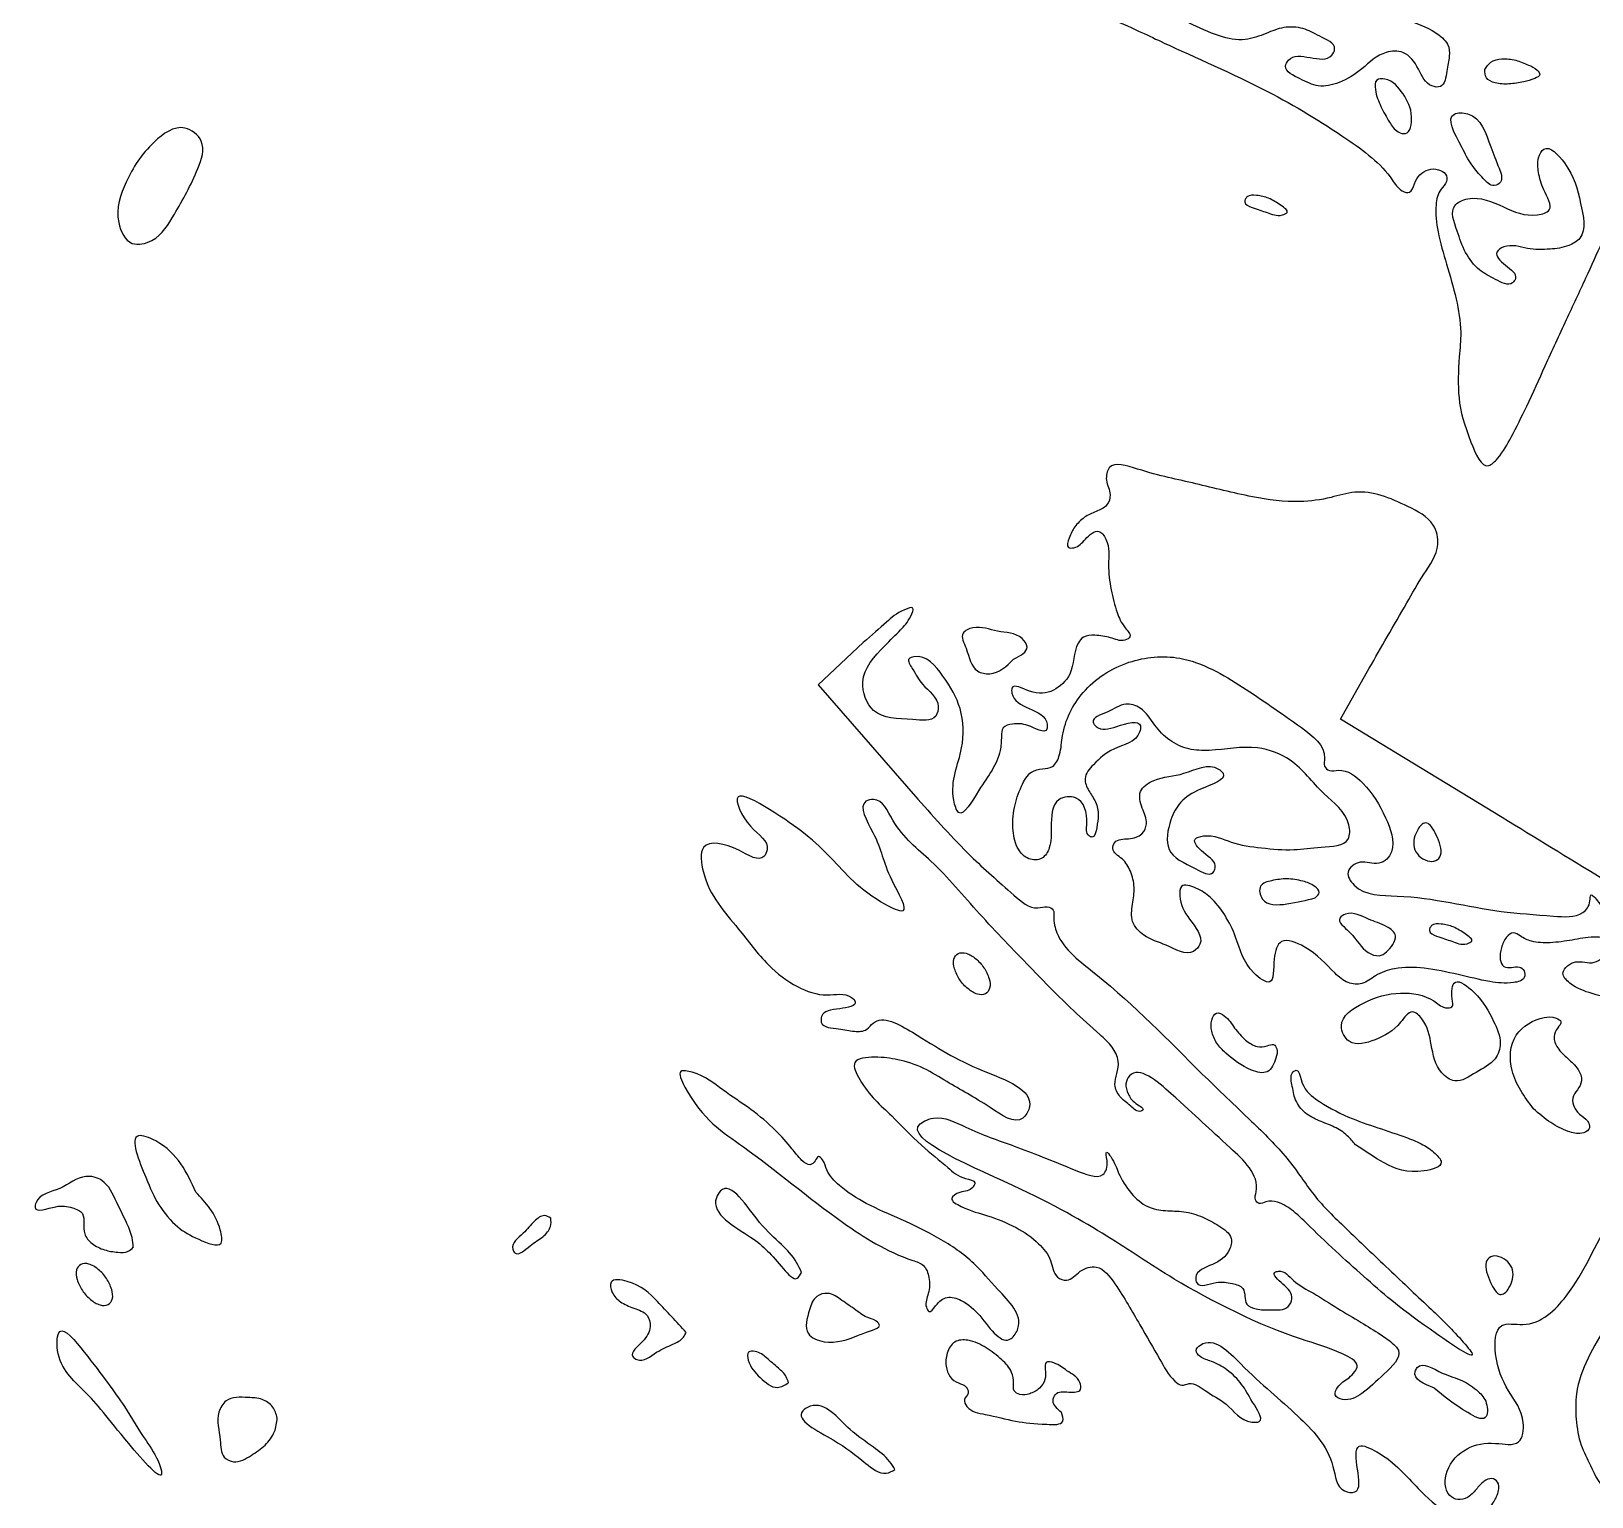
# Model space of a CAD drawing. Extents: x -3.6 to 33.9, y 40.4 to 75.
# Drawn here: x 11.208 to 15.827, y 56.626 to 60.963 of the extents above; entities that cross this region are included whole.
import ezdxf

# ---------------------------------------------------------------- set-up
doc = ezdxf.new("R2010")
doc.units = 0
doc.layers.add('Layer_1', color=7, linetype='CONTINUOUS')

msp = doc.modelspace()

# ---------------------------------------------------------------- linework, layer by layer
at = {"layer": 'Layer_1', "color": 7}
for points in [[(15.511026, 60.84945)], [(15.203154, 60.74049)], [(11.632254, 60.42186)], [(14.906401, 60.448485)], [(15.429122, 60.37149)], [(14.116252, 59.104762)], [(15.301685, 58.575427)], [(15.008689, 58.398885)], [(15.452837, 58.29225)], [(15.238867, 58.260353)], [(13.941112, 58.189043)], [(14.744044, 57.939518)], [(15.654679, 57.774825)], [(15.128197, 57.667927)], [(11.696223, 57.527475)], [(12.74641, 57.45096)], [(13.488433, 57.29037)], [(15.515933, 57.292118)], [(11.446964, 57.239872)], [(13.147133, 57.112553)], [(13.657145, 57.104415)], [(15.361426, 56.947778)], [(11.484201, 56.8938)], [(11.936873, 56.859307)], [(13.765049, 56.70696)]]:
    msp.add_lwpolyline(points, close=True, dxfattribs=at)
for points in [[(15.443546, 60.618405), (15.443543, 60.618547)], [(13.671319, 59.15475), (13.538104, 59.028802), (13.832829, 58.690537)], [(15.562274, 58.636117), (15.084095, 58.927845), (15.168819, 59.078002)], [(14.468051, 58.379738), (14.468047, 58.38003)], [(15.352262, 57.964133), (15.352264, 57.96393)], [(11.51052, 57.36474), (11.510518, 57.364395)], [(14.016375, 57.16296), (14.016364, 57.16284)], [(13.450078, 56.963917), (13.450074, 56.963617)], [(15.108868, 56.97858), (15.108896, 56.978685)], [(14.257855, 56.876085), (14.257862, 56.876287)], [(15.133606, 56.70831), (15.133549, 56.707815)]]:
    msp.add_lwpolyline(points, dxfattribs=at)
at = {"layer": 'Layer_1', "color": 1}
msp.add_open_spline([(26.879055, 46.165073), (25.053792, 44.812835), (21.453543, 42.145605), (14.976456, 40.353479), (8.554845, 40.482925), (2.810203, 42.732913), (-1.47493, 46.872432), (-3.677904, 52.393004), (-3.506821, 58.493531), (-1.109716, 64.399494), (3.172887, 69.467984), (8.838825, 73.13905), (15.243024, 75.014668), (21.683129, 74.864038), (27.423496, 72.618946), (31.708651, 68.479402), (33.915527, 62.95436), (33.727928, 56.872752), (31.397487, 50.890427), (28.416989, 47.773437), (26.879055, 46.165073)], degree=3, knots=[0, 0, 0, 0, 6.766367, 13.346357, 19.73316, 25.749556, 31.41027, 37.120766, 43.060724, 49.272926, 55.895829, 62.662196, 69.242186, 75.628989, 81.645385, 87.3061, 93.016595, 98.956553, 105.168756, 111.791658, 111.791658, 111.791658, 111.791658], dxfattribs=at)
at = {"layer": 'Layer_1', "color": 7}
for points, knots in [([(12.908313, 62.069722), (12.985274, 62.053514), (13.12129, 62.024867), (13.286492, 61.99604), (13.392733, 61.983628), (13.465095, 61.993939), (13.54021, 61.987402), (13.794437, 61.958453), (14.131521, 61.898396), (14.539198, 61.846976), (14.761083, 61.763507), (14.979744, 61.762374), (14.975327, 61.592128), (14.854241, 61.669412), (14.748378, 61.632824), (14.913764, 61.595222), (15.004373, 61.531811), (15.349057, 61.532803), (15.241598, 61.284195), (14.998975, 61.46286), (14.789169, 61.489838), (14.691417, 61.519295), (14.565838, 61.51939), (14.66107, 61.455371), (14.750216, 61.431081), (14.910856, 61.381346), (15.070329, 61.335791), (15.216173, 61.28883), (15.301581, 61.234495), (15.373899, 61.209555), (15.369449, 61.155712), (15.312554, 61.192153), (15.274634, 61.192762), (15.235013, 61.178663), (15.237526, 61.147915), (15.234966, 61.109042), (15.171885, 61.131377), (15.116374, 61.157855), (15.068123, 61.196064), (14.998223, 61.204913), (15.033217, 61.134212), (15.09019, 61.084294), (15.216859, 61.002135), (15.343333, 60.987334), (15.405722, 60.922783), (15.407113, 60.884875), (15.397977, 60.846898), (15.3919, 60.794273), (15.337191, 60.800977), (15.316239, 60.853063), (15.278674, 60.906721), (15.202843, 60.904253), (15.150412, 60.851103), (15.08754, 60.810029), (15.017014, 60.794327), (14.968819, 60.821175), (14.911729, 60.845892), (14.936659, 60.895073), (14.993757, 60.885138), (15.051571, 60.87445), (15.075822, 60.924656), (15.018848, 60.948649), (14.974474, 60.974655), (14.91507, 60.977981), (14.861103, 60.955294), (14.798513, 60.931573), (14.716801, 60.947829), (14.635506, 60.987751), (14.547808, 61.030799), (14.458279, 61.050671), (14.393953, 61.071216), (14.317566, 61.036623), (14.459874, 60.97715), (14.592849, 60.911827), (14.857337, 60.798498), (15.076114, 60.665552), (15.215161, 60.564103), (15.256082, 60.491855), (15.293592, 60.481067), (15.302653, 60.514139), (15.31593, 60.539517), (15.343656, 60.556186), (15.372416, 60.55615), (15.397289, 60.543395), (15.40064, 60.51467), (15.373824, 60.49196), (15.361907, 60.438582), (15.371148, 60.36297), (15.398493, 60.27133), (15.427331, 60.173892), (15.443251, 60.080859), (15.432836, 59.984135), (15.429024, 59.868003), (15.456447, 59.777582), (15.506823, 59.655497), (15.561363, 59.710612), (15.592688, 59.768797), (15.640305, 59.862405), (15.691905, 59.978963), (15.750769, 60.105653), (15.807842, 60.227751), (15.856116, 60.334981), (15.896094, 60.419321), (15.915381, 60.478421), (15.937172, 60.514766), (15.971208, 60.519281), (16.003161, 60.504153), (16.026199, 60.471592), (16.027976, 60.427346), (15.996492, 60.375961), (15.964804, 60.292921), (16.057595, 60.216951), (16.145254, 60.243141), (16.206604, 60.27362), (16.249385, 60.28055), (16.281852, 60.26527), (16.283564, 60.2353), (16.260664, 60.215946), (16.229549, 60.212201), (16.196046, 60.205511), (16.173236, 60.177959), (16.174285, 60.145455), (16.18594, 60.114687), (16.221433, 60.108611), (16.270127, 60.158653), (16.381552, 60.181008), (16.512189, 60.161526), (16.604987, 60.087729), (16.598829, 60.01321), (16.647849, 59.989866), (16.693801, 60.012733), (16.730745, 60.034125), (16.774655, 60.027058), (16.764607, 59.987319), (16.743089, 59.957735), (16.700425, 59.934689), (16.657582, 59.921359), (16.593002, 59.928053), (16.610463, 59.863347), (16.746389, 59.798818), (16.979259, 59.598451), (17.289804, 59.498002), (17.501232, 59.212307), (17.598387, 59.268105), (17.620751, 59.301413), (17.650404, 59.342786), (17.670582, 59.388105), (17.680756, 59.428344), (17.660503, 59.458134), (17.628428, 59.450095), (17.604661, 59.425977), (17.590927, 59.391441), (17.576983, 59.353565), (17.533592, 59.344392), (17.499476, 59.367294), (17.453322, 59.400854), (17.499905, 59.459773), (17.566148, 59.478537), (17.620958, 59.51413), (17.671806, 59.538289), (17.665745, 59.563919), (17.651005, 59.58314), (17.706246, 59.58778), (17.746777, 59.5957), (17.812304, 59.607106), (17.866464, 59.634656), (17.891971, 59.666879), (17.909213, 59.709807), (17.870218, 59.714139), (17.844504, 59.669365), (17.772665, 59.649557), (17.702785, 59.697604), (17.693307, 59.762033), (17.711446, 59.801581), (17.737692, 59.806823), (17.761794, 59.776455), (17.831823, 59.792433), (17.87249, 59.850072), (17.904365, 59.915029), (17.874405, 59.945527), (17.85649, 59.928644), (17.850939, 59.905136), (17.836523, 59.876924), (17.808546, 59.860239), (17.777644, 59.859366), (17.751731, 59.876179), (17.745765, 59.908509), (17.774376, 59.952264), (17.773477, 60.042482), (17.694858, 60.138341), (17.563327, 60.203764), (17.394529, 60.279129), (17.296065, 60.36627), (17.153906, 60.471975), (17.215349, 60.512436), (17.265099, 60.510563), (17.412644, 60.490158), (17.556074, 60.453924), (17.770207, 60.394895), (17.737109, 60.284783), (17.711803, 60.205782), (17.776159, 60.134246), (17.892284, 60.112817), (18.026655, 60.05533), (18.140787, 59.93826), (18.167568, 59.825408), (18.172681, 59.738652), (18.125134, 59.705073), (18.064052, 59.726563), (17.983545, 59.743229), (17.938225, 59.652138), (18.003376, 59.604316), (18.044841, 59.555023), (18.059258, 59.500415), (18.051229, 59.446365), (18.042064, 59.395435), (18.057994, 59.349546), (18.092922, 59.322956), (18.138886, 59.321988), (18.16801, 59.366875), (18.168439, 59.422929), (18.177536, 59.484514), (18.208326, 59.536992), (18.256082, 59.565087), (18.311918, 59.576998), (18.326766, 59.644481), (18.313027, 59.706899), (18.255277, 59.806727), (18.367924, 59.813611), (18.425071, 59.726324), (18.52887, 59.667239), (18.645559, 59.65594), (18.787527, 59.688676), (18.889175, 59.729431), (19.028998, 59.730001), (18.989225, 59.649275), (19.005814, 59.582145), (19.050497, 59.512952), (19.121084, 59.450095), (19.168655, 59.39749), (19.230716, 59.363204), (19.191437, 59.28901), (19.333933, 59.099307), (19.459541, 58.914808), (19.584863, 58.646746), (19.721658, 58.656213), (19.785409, 58.693751), (19.851458, 58.746427), (19.910684, 58.860638), (20.018425, 58.751203), (20.01177, 58.589305), (20.057022, 58.409832), (20.190334, 58.267153), (20.314141, 58.311215), (20.515371, 58.389533), (20.178773, 58.059153), (20.018437, 57.898711), (19.70283, 57.622568), (19.582635, 57.456002), (19.422382, 57.361507), (19.47727, 57.28757), (19.541148, 57.237205), (19.638906, 57.167674), (19.752947, 57.091546), (19.864183, 57.01051), (19.973609, 56.922828), (20.105386, 56.819522), (20.278709, 56.69355), (20.47206, 56.554361), (20.665578, 56.423629), (20.761171, 56.322671), (20.864906, 56.259603), (20.840312, 56.222577), (20.814983, 56.225988), (20.79721, 56.253984), (20.737052, 56.229918), (20.689297, 56.160316), (20.597244, 56.021788), (20.445872, 55.776627), (20.200129, 55.419296), (19.923239, 55.003796), (19.611611, 54.590623), (19.517864, 54.345991), (19.321494, 54.145636), (19.386796, 54.119815), (19.39583, 54.093987), (19.395708, 54.065732), (19.375777, 54.040507), (19.341684, 54.029328), (19.295956, 54.043131), (19.223909, 54.008741), (19.143132, 53.930103), (19.035991, 53.799223), (18.893735, 53.614297), (18.706342, 53.390421), (18.56617, 53.227167), (18.494267, 53.143425)], [0, 0, 0, 0, 0.235801, 0.416737, 0.504202, 0.554265, 0.634872, 0.72918, 1.322073, 1.676196, 1.920001, 2.105714, 2.15498, 2.329899, 2.352013, 2.434267, 2.597599, 2.917187, 2.970284, 3.296404, 3.48469, 3.619821, 3.675509, 3.726079, 3.847525, 4.016867, 4.200481, 4.35911, 4.459537, 4.528389, 4.541029, 4.599051, 4.643997, 4.674875, 4.703607, 4.730169, 4.770011, 4.850463, 4.936907, 4.967022, 5.007608, 5.096562, 5.234859, 5.435051, 5.45944, 5.494917, 5.539375, 5.589125, 5.614161, 5.677585, 5.745057, 5.79465, 5.881466, 5.959827, 6.022644, 6.079984, 6.13707, 6.156732, 6.221194, 6.286142, 6.305758, 6.364163, 6.418533, 6.475504, 6.530026, 6.594528, 6.67183, 6.770013, 6.867491, 6.963989, 7.040859, 7.077877, 7.152256, 7.325308, 7.662819, 7.936535, 8.117462, 8.161439, 8.183642, 8.212375, 8.243522, 8.273109, 8.302741, 8.327758, 8.348801, 8.377309, 8.425583, 8.505391, 8.604705, 8.711737, 8.811164, 8.883745, 9.005433, 9.140822, 9.228177, 9.261496, 9.336496, 9.43911, 9.570659, 9.721002, 9.857591, 9.974874, 10.074606, 10.135239, 10.164877, 10.193489, 10.228412, 10.266856, 10.307525, 10.352365, 10.448758, 10.536253, 10.645626, 10.701164, 10.74385, 10.772542, 10.795584, 10.820394, 10.854181, 10.889243, 10.919899, 10.951632, 10.984214, 11.008222, 11.045151, 11.179977, 11.330209, 11.440275, 11.491543, 11.52492, 11.580705, 11.634256, 11.65745, 11.689132, 11.726817, 11.773651, 11.825103, 11.877554, 11.904868, 11.986232, 12.319457, 12.798518, 13.061662, 13.081725, 13.123712, 13.180028, 13.234316, 13.273361, 13.298578, 13.325197, 13.358309, 13.398356, 13.437582, 13.46996, 13.513738, 13.563966, 13.604461, 13.698035, 13.770845, 13.815445, 13.833074, 13.844475, 13.876284, 13.935591, 14.004757, 14.064681, 14.108753, 14.143187, 14.158099, 14.204917, 14.281264, 14.353496, 14.432261, 14.456022, 14.475205, 14.500454, 14.559892, 14.649901, 14.722761, 14.737896, 14.753801, 14.781614, 14.813968, 14.844493, 14.874841, 14.902436, 14.929553, 14.963342, 15.054166, 15.177149, 15.313088, 15.498546, 15.699931, 15.80966, 15.838852, 15.890305, 15.958344, 16.281115, 16.399874, 16.491836, 16.572605, 16.636072, 16.74878, 16.92174, 17.069562, 17.215765, 17.271054, 17.308793, 17.367748, 17.45878, 17.517631, 17.609247, 17.659113, 17.714498, 17.770677, 17.822594, 17.867815, 17.908072, 17.948472, 17.988877, 18.05168, 18.116273, 18.174108, 18.226053, 18.281498, 18.327903, 18.40761, 18.504647, 18.541301, 18.684744, 18.791065, 18.891371, 19.030454, 19.210622, 19.27305, 19.342989, 19.40011, 19.484414, 19.584739, 19.67396, 19.726485, 19.737923, 19.909834, 20.299776, 20.55841, 20.615221, 20.689721, 20.773191, 20.889807, 20.953204, 21.14513, 21.369926, 21.507737, 21.652035, 21.768484, 21.952717, 22.481144, 22.82735, 23.083023, 23.193097, 23.23567, 23.326083, 23.447402, 23.590923, 23.738981, 23.859654, 24.011592, 24.241613, 24.500019, 24.736507, 24.909461, 24.983309, 25.002052, 25.021102, 25.049231, 25.088953, 25.179463, 25.309978, 25.583512, 26.047492, 26.60158, 27.11766, 27.482208, 27.617521, 27.641686, 27.667012, 27.694667, 27.723511, 27.756943, 27.796025, 27.861067, 27.980225, 28.136761, 28.366497, 28.680929, 29.012092, 29.012092, 29.012092, 29.012092]), ([(15.511028, 60.84945), (15.516216, 60.857708), (15.527691, 60.875976), (15.564296, 60.883652), (15.602344, 60.878935), (15.637508, 60.864345), (15.662069, 60.853895), (15.678817, 60.832696), (15.65175, 60.819827), (15.623997, 60.812692), (15.582753, 60.805798), (15.545574, 60.806848), (15.511805, 60.821303), (15.511268, 60.840702), (15.511026, 60.84945)], [0, 0, 0, 0, 0.028251, 0.062494, 0.103435, 0.143864, 0.173604, 0.188848, 0.207241, 0.241488, 0.285803, 0.327005, 0.356702, 0.38109, 0.38109, 0.38109, 0.38109]), ([(15.203154, 60.74049), (15.196471, 60.7557), (15.186213, 60.779048), (15.184764, 60.822989), (15.235042, 60.823834), (15.271935, 60.775793), (15.300831, 60.724019), (15.289273, 60.653167), (15.246816, 60.665855), (15.225411, 60.697763), (15.211299, 60.724855), (15.203154, 60.74049)], [0, 0, 0, 0, 0.052592, 0.080732, 0.105097, 0.174372, 0.24705, 0.299509, 0.321094, 0.359946, 0.412973, 0.412973, 0.412973, 0.412973]), ([(15.443543, 60.618547), (15.419988, 60.661981), (15.387372, 60.722121), (15.496363, 60.723008), (15.522392, 60.631407), (15.548695, 60.569782), (15.567726, 60.519298), (15.531858, 60.49915), (15.501776, 60.53271), (15.469379, 60.566905), (15.452436, 60.600682), (15.443546, 60.618405)], [0, 0, 0, 0, 0.101793, 0.140945, 0.260547, 0.328451, 0.369742, 0.390355, 0.429015, 0.481878, 0.540235, 0.540235, 0.540235, 0.540235]), ([(11.632253, 60.421852), (11.65693, 60.464215), (11.694813, 60.529249), (11.729951, 60.635661), (11.650983, 60.698165), (11.551703, 60.625942), (11.488423, 60.527501), (11.450796, 60.416184), (11.496278, 60.321891), (11.587124, 60.343834), (11.61474, 60.39158), (11.632254, 60.42186)], [0, 0, 0, 0, 0.152067, 0.23345, 0.295706, 0.395716, 0.540424, 0.661727, 0.735334, 0.794335, 0.896618, 0.896618, 0.896618, 0.896618]), ([(15.429164, 60.371422), (15.418788, 60.400105), (15.402471, 60.445209), (15.483994, 60.481021), (15.565704, 60.443052), (15.639282, 60.409891), (15.720244, 60.433252), (15.68108, 60.494073), (15.669617, 60.54117), (15.664597, 60.583871), (15.692974, 60.635888), (15.773572, 60.549332), (15.789741, 60.471532), (15.816303, 60.359921), (15.754234, 60.323684), (15.700804, 60.317055), (15.635761, 60.316078), (15.582667, 60.337162), (15.533771, 60.305647), (15.571966, 60.26767), (15.611181, 60.242743), (15.58552, 60.205118), (15.538213, 60.231687), (15.49055, 60.254729), (15.449987, 60.308052), (15.436151, 60.350119), (15.429122, 60.37149)], [0, 0, 0, 0, 0.075748, 0.119118, 0.227176, 0.330837, 0.368495, 0.429601, 0.483891, 0.527255, 0.557119, 0.63011, 0.758839, 0.8622, 0.900757, 0.957328, 1.024281, 1.094452, 1.119957, 1.165833, 1.215324, 1.2307, 1.281791, 1.337574, 1.403138, 1.470838, 1.470838, 1.470838, 1.470838]), ([(14.906407, 60.448485), (14.894827, 60.4561), (14.872831, 60.470566), (14.839038, 60.477865), (14.8082, 60.479802), (14.794962, 60.452829), (14.831011, 60.437178), (14.865421, 60.428108), (14.899753, 60.412745), (14.935021, 60.428846), (14.917629, 60.44078), (14.906401, 60.448485)], [0, 0, 0, 0, 0.040886, 0.077669, 0.106335, 0.122161, 0.149267, 0.196418, 0.242229, 0.258026, 0.286805, 0.286805, 0.286805, 0.286805]), ([(15.168819, 59.078002), (15.186445, 59.109095), (15.223061, 59.173686), (15.277939, 59.26648), (15.32734, 59.35582), (15.381476, 59.428783), (15.360736, 59.518441), (15.284069, 59.556398), (15.208132, 59.592593), (15.127326, 59.604999), (15.049368, 59.579673), (14.947464, 59.565867), (14.813232, 59.58422), (14.648739, 59.627475), (14.527432, 59.650901), (14.398848, 59.695695), (14.385904, 59.62993), (14.407322, 59.596854), (14.394614, 59.555403), (14.359155, 59.541937), (14.324603, 59.526771), (14.295721, 59.497152), (14.281849, 59.470057), (14.270431, 59.43272), (14.306938, 59.434267), (14.326622, 59.459552), (14.366065, 59.496289), (14.402891, 59.445246), (14.393602, 59.385046), (14.403046, 59.312182), (14.420229, 59.246929), (14.436987, 59.205045), (14.469696, 59.173072), (14.435967, 59.154352), (14.402095, 59.171472), (14.361908, 59.176166), (14.324164, 59.175866), (14.290829, 59.13296), (14.299052, 59.064844), (14.233923, 59.005172), (14.175883, 58.998403), (14.109253, 59.036737), (14.110866, 58.982618), (14.162327, 58.958633), (14.217305, 58.934976), (14.215288, 58.879136), (14.157194, 58.914591), (14.120669, 58.914968), (14.080811, 58.906718), (14.079785, 58.869748), (14.078819, 58.82831), (14.050879, 58.770262), (14.014281, 58.72244), (13.95765, 58.620283), (13.922096, 58.737224), (13.971199, 58.823822), (13.966863, 58.96098), (13.913014, 59.05128), (13.855041, 59.122829), (13.797565, 59.105882), (13.82421, 59.065499), (13.845325, 59.024559), (13.901531, 58.985388), (13.884472, 58.918239), (13.795704, 58.931427), (13.698027, 58.926374), (13.649573, 59.055465), (13.720719, 59.131096), (13.77971, 59.188823), (13.806823, 59.218547), (13.826389, 59.264004), (13.773359, 59.245098), (13.736169, 59.210528), (13.695331, 59.175403), (13.671319, 59.15475)], [0, 0, 0, 0, 0.107319, 0.222946, 0.321855, 0.418652, 0.47803, 0.571127, 0.656541, 0.735389, 0.807106, 0.899838, 1.041312, 1.213236, 1.391448, 1.47492, 1.512161, 1.556756, 1.58948, 1.625626, 1.663977, 1.704429, 1.741904, 1.769122, 1.785413, 1.827742, 1.873674, 1.905145, 1.980673, 2.055564, 2.125165, 2.176526, 2.206138, 2.22411, 2.267404, 2.313947, 2.348522, 2.370942, 2.466744, 2.534757, 2.605467, 2.658083, 2.673055, 2.741583, 2.812539, 2.826868, 2.883945, 2.929287, 2.959676, 2.984678, 3.027014, 3.089752, 3.162497, 3.249928, 3.288715, 3.445195, 3.56169, 3.670571, 3.773868, 3.789059, 3.819634, 3.87512, 3.955821, 3.984869, 4.053079, 4.172409, 4.262642, 4.387718, 4.454384, 4.504473, 4.529628, 4.555212, 4.619301, 4.710759, 4.710759, 4.710759, 4.710759]), ([(14.675713, 53.474175), (14.648163, 53.461408), (14.60145, 53.43976), (14.527296, 53.428767), (14.475741, 53.471641), (14.419732, 53.531056), (14.326354, 53.59685), (14.216841, 53.668754), (14.11689, 53.735812), (14.044919, 53.780753), (13.990523, 53.850192), (13.998194, 54.006197), (13.863421, 54.161712), (13.713816, 54.333932), (13.476904, 54.415772), (13.264314, 54.574131), (13.106023, 54.722503), (12.987266, 54.824357), (12.879044, 54.877493), (12.747301, 54.92201), (12.605238, 54.973383), (12.470579, 55.051206), (12.334459, 55.161337), (12.228343, 55.274404), (12.054104, 55.320141), (12.001576, 55.207308), (11.969796, 55.123588), (11.925059, 55.055635), (11.836692, 54.950625), (11.673479, 54.831068), (11.500296, 54.740499), (11.340267, 54.636267), (11.263438, 54.711167), (11.212937, 54.781231), (11.153107, 54.885099), (11.094404, 54.996673), (11.087856, 55.132739), (11.139203, 55.2507), (11.212962, 55.367013), (11.311432, 55.468258), (11.462309, 55.57179), (11.641854, 55.67451), (11.704619, 55.924634), (11.510373, 56.131551), (11.274396, 56.41099), (11.009254, 56.782004), (10.781713, 57.103922), (10.652717, 57.362644), (10.57988, 57.545741), (10.530969, 57.725755), (10.495128, 57.894721), (10.450152, 58.047026), (10.399259, 58.178869), (10.35486, 58.289916), (10.32791, 58.386475), (10.321748, 58.47907), (10.319633, 58.582626), (10.207319, 58.687347), (10.088426, 58.768552), (9.975612, 58.842182), (9.879481, 58.85791), (9.800326, 58.816536), (9.706951, 58.786299), (9.599299, 58.774027), (9.396279, 58.780802), (9.110686, 58.831931), (8.864781, 58.912693), (8.649334, 58.949073), (8.641311, 59.028758), (8.599596, 59.053846), (8.550067, 59.069833), (8.494408, 59.100456), (8.451272, 59.053594), (8.490687, 59.000054), (8.517228, 58.943272), (8.482435, 58.881357), (8.36815, 58.862474), (8.228889, 58.830517), (8.053627, 58.844855), (7.949065, 58.921838), (7.876139, 58.993048), (7.793189, 59.026326), (7.703673, 59.03445), (7.615625, 59.041038), (7.536272, 59.074397), (7.482343, 59.132203), (7.429326, 59.190539), (7.364572, 59.235176), (7.296323, 59.264243), (7.245575, 59.282107), (7.204661, 59.309984), (7.217531, 59.3421), (7.230348, 59.374477), (7.198416, 59.415554), (7.170956, 59.436765), (7.155042, 59.449057)], [0, 0, 0, 0, 0.092178, 0.156302, 0.207617, 0.283064, 0.404639, 0.546784, 0.676875, 0.76677, 0.798455, 0.936869, 1.197133, 1.384601, 1.61571, 1.927719, 2.174245, 2.267792, 2.395353, 2.53225, 2.685625, 2.847271, 2.996919, 3.206065, 3.326165, 3.446588, 3.518498, 3.604024, 3.686285, 3.931798, 4.186635, 4.333969, 4.389068, 4.483481, 4.599099, 4.746988, 4.856651, 4.994451, 5.124767, 5.26988, 5.413102, 5.676763, 5.863245, 6.091832, 6.462898, 6.990769, 7.447532, 7.645034, 7.856412, 8.037632, 8.203869, 8.374551, 8.513343, 8.627518, 8.733881, 8.811098, 8.908115, 9.0304, 9.242405, 9.351233, 9.430663, 9.51984, 9.611018, 9.725668, 9.841793, 10.222266, 10.561282, 10.711091, 10.740105, 10.784386, 10.84182, 10.910071, 10.937678, 11.004191, 11.073836, 11.117926, 11.194114, 11.399029, 11.561413, 11.696639, 11.77919, 11.865955, 11.957446, 12.048441, 12.130071, 12.207932, 12.283035, 12.366332, 12.44238, 12.500759, 12.538783, 12.564037, 12.594213, 12.639172, 12.701132, 12.701132, 12.701132, 12.701132]), ([(14.116252, 59.10477), (14.136403, 59.11512), (14.167415, 59.13105), (14.131956, 59.184725), (14.067124, 59.182082), (14.011899, 59.207102), (13.953795, 59.182598), (13.9835, 59.125966), (13.991313, 59.069593), (14.064055, 59.054416), (14.095002, 59.084266), (14.116252, 59.104762)], [0, 0, 0, 0, 0.053571, 0.082445, 0.158726, 0.231962, 0.265333, 0.310623, 0.385796, 0.423385, 0.505752, 0.505752, 0.505752, 0.505752]), ([(14.468047, 58.38003), (14.470804, 58.39657), (14.476286, 58.429459), (14.464366, 58.47723), (14.442129, 58.515296), (14.403589, 58.534895), (14.416933, 58.573957), (14.457499, 58.571463), (14.49728, 58.581469), (14.515431, 58.624164), (14.495515, 58.66329), (14.481293, 58.717708), (14.544779, 58.758475), (14.621957, 58.757783), (14.698719, 58.803469), (14.757271, 58.750254), (14.633023, 58.715393), (14.57984, 58.651841), (14.5598, 58.526568), (14.635958, 58.496869), (14.701258, 58.458699), (14.72131, 58.503022), (14.681757, 58.525384), (14.6374, 58.572634), (14.702899, 58.589939), (14.76045, 58.557856), (14.851368, 58.545799), (14.942748, 58.53749), (15.021633, 58.551244), (15.113219, 58.550895), (15.110865, 58.646879), (15.023049, 58.707659), (14.953172, 58.808104), (14.824937, 58.855847), (14.723019, 58.832842), (14.6334, 58.835506), (14.575744, 58.862839), (14.530875, 58.908883), (14.502313, 58.961243), (14.439739, 58.979117), (14.403737, 58.948259), (14.340694, 58.93052), (14.371149, 58.889923), (14.418827, 58.905315), (14.497281, 58.929327), (14.485335, 58.860089), (14.410859, 58.846911), (14.359521, 58.80211), (14.319619, 58.755952), (14.338008, 58.713754), (14.361234, 58.684064), (14.369364, 58.642645), (14.362723, 58.612711), (14.35709, 58.57367), (14.329003, 58.586138), (14.338572, 58.635965), (14.319649, 58.70444), (14.227843, 58.694418), (14.227289, 58.61203), (14.228593, 58.554214), (14.203395, 58.509761), (14.157503, 58.509891), (14.123515, 58.544766), (14.111683, 58.600932), (14.115598, 58.666086), (14.135397, 58.724028), (14.161325, 58.77294), (14.200082, 58.781315), (14.237283, 58.783582), (14.256999, 58.828668), (14.259474, 58.906036), (14.316473, 59.021745), (14.449533, 59.106414), (14.629285, 59.123328), (14.801471, 59.020133), (14.93223, 58.928584), (15.047035, 58.844855), (15.031843, 58.788697), (15.052859, 58.770607), (15.096738, 58.78428), (15.167364, 58.729741), (15.214937, 58.646946), (15.249633, 58.557839), (15.222497, 58.51147), (15.197082, 58.49867), (15.169676, 58.502243), (15.142722, 58.506584), (15.118554, 58.496141), (15.098027, 58.46936), (15.143111, 58.402538), (15.31736, 58.411689), (15.509252, 58.357952), (15.686454, 58.347618), (15.79339, 58.337955), (15.823485, 58.378248), (15.821839, 58.418866), (15.862265, 58.367209), (15.88755, 58.331974), (15.923592, 58.264909), (15.935217, 58.201998), (15.9305, 58.160398), (15.891628, 58.132754), (15.931717, 58.128553), (15.962213, 58.151299), (16.016575, 58.16451), (16.075767, 58.153666), (16.113842, 58.119065), (16.182725, 58.055292), (16.041666, 58.054764), (15.957353, 58.082639), (15.835124, 58.112241), (15.773298, 58.133582), (15.733924, 58.172592), (15.755349, 58.199503), (15.779309, 58.211958), (15.807047, 58.207922), (15.83537, 58.204774), (15.860624, 58.220686), (15.876715, 58.244202), (15.872901, 58.281223), (15.821127, 58.284251), (15.770303, 58.273229), (15.707937, 58.264652), (15.653669, 58.26596), (15.619971, 58.281847), (15.594877, 58.300472), (15.570041, 58.280242), (15.559437, 58.251589), (15.553162, 58.22116), (15.564257, 58.191577), (15.590649, 58.192035), (15.611671, 58.197688), (15.630156, 58.183941), (15.63041, 58.15479), (15.581038, 58.14329), (15.518168, 58.150733), (15.429397, 58.172609), (15.336724, 58.192639), (15.251628, 58.195276), (15.189784, 58.173151), (15.150811, 58.140354), (15.101993, 58.14439), (15.048375, 58.192355), (15.002615, 58.246533), (14.903513, 58.287438), (14.882211, 58.216118), (14.890134, 58.127769), (14.796874, 58.193639), (14.782929, 58.268442), (14.744236, 58.347383), (14.70331, 58.399733), (14.66306, 58.426796), (14.609021, 58.444667), (14.605472, 58.384135), (14.633067, 58.337263), (14.68533, 58.276311), (14.635259, 58.221028), (14.569432, 58.262915), (14.505979, 58.278062), (14.460821, 58.32618), (14.465663, 58.362048), (14.468051, 58.379738)], [0, 0, 0, 0, 0.049921, 0.09927, 0.14295, 0.184067, 0.203354, 0.246004, 0.288084, 0.320365, 0.368395, 0.417408, 0.468345, 0.560303, 0.66377, 0.682049, 0.763892, 0.889863, 0.977657, 1.075465, 1.127508, 1.142942, 1.199434, 1.246667, 1.273766, 1.35777, 1.448891, 1.544725, 1.626199, 1.709284, 1.751214, 1.869933, 2.009678, 2.113922, 2.256373, 2.317192, 2.37951, 2.441873, 2.508379, 2.552444, 2.612201, 2.663045, 2.678532, 2.739782, 2.809667, 2.827878, 2.91943, 2.995286, 3.043642, 3.080935, 3.119472, 3.159655, 3.19692, 3.227593, 3.237641, 3.273769, 3.357535, 3.406509, 3.492554, 3.552623, 3.590508, 3.628515, 3.670497, 3.726957, 3.795913, 3.86318, 3.914117, 3.947724, 3.97788, 4.018671, 4.075664, 4.216696, 4.379412, 4.530089, 4.734631, 4.946199, 5.059354, 5.083382, 5.102955, 5.128894, 5.210857, 5.333618, 5.435344, 5.461357, 5.487531, 5.515258, 5.542824, 5.567778, 5.591324, 5.633158, 5.764623, 6.075444, 6.231134, 6.318909, 6.359269, 6.376742, 6.4083, 6.475921, 6.554998, 6.619136, 6.662981, 6.689941, 6.704617, 6.752145, 6.811836, 6.865058, 6.920596, 6.988012, 7.03769, 7.222164, 7.322996, 7.395822, 7.431233, 7.456968, 7.483008, 7.510726, 7.538656, 7.566249, 7.595005, 7.622287, 7.658056, 7.723806, 7.789205, 7.844657, 7.88171, 7.903799, 7.927186, 7.962053, 7.996781, 8.020251, 8.04294, 8.066584, 8.083914, 8.104046, 8.138892, 8.209248, 8.30536, 8.40773, 8.495643, 8.555674, 8.601566, 8.642407, 8.689472, 8.809786, 8.87868, 8.934612, 9.004003, 9.05677, 9.176798, 9.249703, 9.316872, 9.368107, 9.410384, 9.438319, 9.513527, 9.593568, 9.622158, 9.704772, 9.777039, 9.829707, 9.880956, 9.880956, 9.880956, 9.880956]), ([(13.832829, 58.690537), (13.88457, 58.632482), (13.975033, 58.530979), (14.088809, 58.431558), (14.170385, 58.360181), (14.212238, 58.37538), (14.237013, 58.364793), (14.233394, 58.332214), (14.250495, 58.255184), (14.43993, 58.118282), (14.617354, 57.929947), (14.808557, 57.749153), (14.910355, 57.650201), (14.966846, 57.573007), (15.017799, 57.499211), (15.108988, 57.411962), (15.224155, 57.301775), (15.345621, 57.18736), (15.418629, 57.118626), (15.506483, 57.013815), (15.281379, 57.165766), (15.182659, 57.25086), (15.030236, 57.387699), (14.949563, 57.470082), (14.904489, 57.498883), (14.867233, 57.504183), (14.843784, 57.489304), (14.827519, 57.507857), (14.851924, 57.572803), (14.720918, 57.69134), (14.633935, 57.774174), (14.477736, 57.911906), (14.444161, 57.847303), (14.456231, 57.815421), (14.468566, 57.793039), (14.507238, 57.773539), (14.482893, 57.762702), (14.460151, 57.787253), (14.429876, 57.806473), (14.411656, 57.844669), (14.422441, 57.879911), (14.430236, 57.918613), (14.408394, 57.960908), (14.358382, 58.00619), (14.273415, 58.080998), (14.156826, 58.202653), (14.015205, 58.347298), (13.885714, 58.503871), (13.768834, 58.590577), (13.725964, 58.697986), (13.64859, 58.679544), (13.727151, 58.556549), (13.727424, 58.490648), (13.819341, 58.33826), (13.669006, 58.409061), (13.574046, 58.527742), (13.45982, 58.623807), (13.26924, 58.733364), (13.328894, 58.600081), (13.399201, 58.564437), (13.369075, 58.498815), (13.295053, 58.552412), (13.181895, 58.576618), (13.200953, 58.418564), (13.291524, 58.326043), (13.378803, 58.203334), (13.469117, 58.134345), (13.55698, 58.102651), (13.620371, 58.120712), (13.660736, 58.08089), (13.592991, 58.067827), (13.548002, 58.065249), (13.543613, 58.014138), (13.600527, 58.013322), (13.639762, 58.002227), (13.681391, 58.003297), (13.718411, 58.058925), (13.873724, 57.968572), (13.971501, 57.900091), (14.194523, 57.826157), (14.131801, 57.718328), (14.023358, 57.797284), (13.939547, 57.840931), (13.850966, 57.897439), (13.77591, 57.921435), (13.713568, 57.929193), (13.628765, 57.92347), (13.677754, 57.822442), (13.750566, 57.76189), (13.835673, 57.669143), (13.913797, 57.609089), (13.956446, 57.568398), (14.007237, 57.562771), (13.991052, 57.530168), (13.96231, 57.533202), (13.919377, 57.507349), (13.982115, 57.473103), (14.039057, 57.460008), (14.122901, 57.426847), (14.187139, 57.38294), (14.229894, 57.331214), (14.233701, 57.278112), (14.281845, 57.259445), (14.310134, 57.29884), (14.372502, 57.316921), (14.433735, 57.234521), (14.48452, 57.143211), (14.543522, 57.043896), (14.576973, 56.981126), (14.613136, 56.951942), (14.645826, 56.96955), (14.689873, 56.932961), (14.75316, 56.90329), (14.791193, 56.845501), (14.863525, 56.84695), (14.817228, 56.913528), (14.795115, 56.958883), (14.751241, 57.002653), (14.706686, 57.027108), (14.672219, 57.03527), (14.650388, 57.059452), (14.702154, 57.108988), (14.824458, 56.978828), (14.94371, 56.882805), (15.06389, 56.760201), (15.07192, 56.643565), (15.146241, 56.633965), (15.138784, 56.677845), (15.133606, 56.70831)], [0, 0, 0, 0, 0.229771, 0.401723, 0.481809, 0.510446, 0.529887, 0.548894, 0.598383, 0.766589, 1.198265, 1.400236, 1.55261, 1.623064, 1.686803, 1.821359, 1.998364, 2.172357, 2.298926, 2.351176, 2.472422, 2.735135, 2.962693, 3.030823, 3.085036, 3.119292, 3.140022, 3.154914, 3.179091, 3.330363, 3.566324, 3.700754, 3.726747, 3.757022, 3.794116, 3.82237, 3.828422, 3.862072, 3.90472, 3.942458, 3.976439, 4.012735, 4.057805, 4.110176, 4.215787, 4.396975, 4.614741, 4.826685, 4.992522, 5.076351, 5.099561, 5.193809, 5.345893, 5.44223, 5.496733, 5.70812, 5.940929, 6.040677, 6.13415, 6.220376, 6.241386, 6.318216, 6.422716, 6.495983, 6.692653, 6.831828, 6.939575, 7.030451, 7.102619, 7.119394, 7.169825, 7.228132, 7.245375, 7.300282, 7.347681, 7.384822, 7.410702, 7.530013, 7.768898, 7.943724, 7.978933, 8.080936, 8.230678, 8.30896, 8.389799, 8.458769, 8.51939, 8.571647, 8.715005, 8.838272, 8.941214, 9.002607, 9.032655, 9.047133, 9.088725, 9.118511, 9.154922, 9.23788, 9.329214, 9.411293, 9.472097, 9.525268, 9.553552, 9.601871, 9.650873, 9.725457, 9.86731, 9.985518, 10.063665, 10.087511, 10.109553, 10.160769, 10.235361, 10.327611, 10.350168, 10.410917, 10.472276, 10.533735, 10.585768, 10.622488, 10.643513, 10.66399, 10.795088, 11.025004, 11.206832, 11.286793, 11.316799, 11.384941, 11.384941, 11.384941, 11.384941]), ([(15.301685, 58.575427), (15.304816, 58.583905), (15.31037, 58.598944), (15.32215, 58.616351), (15.34123, 58.623371), (15.355772, 58.605438), (15.368347, 58.583523), (15.379102, 58.555514), (15.384073, 58.526795), (15.366631, 58.504501), (15.33871, 58.507102), (15.314889, 58.521219), (15.298471, 58.546949), (15.300613, 58.56593), (15.301685, 58.575427)], [0, 0, 0, 0, 0.027073, 0.048028, 0.061954, 0.079935, 0.107827, 0.141201, 0.169513, 0.190469, 0.215503, 0.244908, 0.272828, 0.300789, 0.300789, 0.300789, 0.300789]), ([(16.41757, 58.110772), (16.33243, 58.163358), (16.14502, 58.279109), (15.859898, 58.454188), (15.659807, 58.576499), (15.562274, 58.636117)], [0, 0, 0, 0, 0.300214, 0.660822, 1.003754, 1.003754, 1.003754, 1.003754]), ([(15.008686, 58.398885), (15.014517, 58.404118), (15.026781, 58.415127), (15.002329, 58.439093), (14.970205, 58.449603), (14.924934, 58.457109), (14.884564, 58.451351), (14.838464, 58.439238), (14.851257, 58.374219), (14.933435, 58.37917), (14.982447, 58.39201), (15.008689, 58.398885)], [0, 0, 0, 0, 0.019932, 0.041929, 0.080399, 0.128225, 0.173377, 0.209861, 0.247132, 0.32151, 0.407224, 0.407224, 0.407224, 0.407224]), ([(15.23887, 58.260285), (15.243218, 58.269245), (15.253587, 58.290614), (15.213088, 58.320857), (15.164035, 58.333291), (15.115791, 58.362826), (15.066459, 58.332876), (15.129555, 58.287549), (15.145821, 58.241923), (15.206637, 58.219386), (15.226645, 58.244818), (15.238867, 58.260353)], [0, 0, 0, 0, 0.026971, 0.064321, 0.122733, 0.192464, 0.213052, 0.263826, 0.345795, 0.379154, 0.431512, 0.431512, 0.431512, 0.431512]), ([(15.45284, 58.29225), (15.44126, 58.29985), (15.419256, 58.314291), (15.38548, 58.321611), (15.354636, 58.323568), (15.341393, 58.296593), (15.377447, 58.280944), (15.411857, 58.271873), (15.446189, 58.25651), (15.481458, 58.272611), (15.464066, 58.284545), (15.452837, 58.29225)], [0, 0, 0, 0, 0.040866, 0.077653, 0.106317, 0.122144, 0.149252, 0.196404, 0.242215, 0.258013, 0.286792, 0.286792, 0.286792, 0.286792]), ([(13.941112, 58.189035), (13.939014, 58.198611), (13.935401, 58.215096), (13.951084, 58.2381), (13.979631, 58.235987), (14.005615, 58.219302), (14.029488, 58.19304), (14.044439, 58.162728), (14.0492, 58.133394), (14.033795, 58.110524), (14.005142, 58.112586), (13.97933, 58.129355), (13.95482, 58.15531), (13.945662, 58.177848), (13.941112, 58.189043)], [0, 0, 0, 0, 0.028448, 0.048978, 0.072492, 0.104735, 0.141209, 0.177202, 0.20565, 0.22618, 0.249694, 0.281937, 0.318412, 0.35441, 0.35441, 0.35441, 0.35441]), ([(15.352264, 57.96393), (15.347691, 57.990203), (15.341199, 58.027504), (15.292218, 58.074132), (15.250869, 58.010641), (15.19697, 57.979819), (15.110316, 57.9544), (15.068449, 58.038597), (15.161284, 58.097797), (15.253408, 58.124383), (15.347253, 58.110096), (15.38412, 58.072147), (15.420215, 58.072364), (15.410496, 58.109901), (15.416207, 58.17165), (15.500725, 58.105407), (15.530653, 58.047072), (15.564247, 57.975325), (15.542159, 57.911294), (15.485589, 57.885312), (15.428962, 57.844311), (15.365836, 57.888852), (15.357674, 57.934116), (15.352262, 57.964133)], [0, 0, 0, 0, 0.08171, 0.116009, 0.16256, 0.254197, 0.33042, 0.381588, 0.475259, 0.589424, 0.690273, 0.730147, 0.74959, 0.773374, 0.823862, 0.885888, 0.990392, 1.058734, 1.106449, 1.17521, 1.243543, 1.288603, 1.377314, 1.377314, 1.377314, 1.377314]), ([(14.744044, 57.939488), (14.734486, 57.948779), (14.715762, 57.96698), (14.701249, 58.002474), (14.698815, 58.033548), (14.714633, 58.064669), (14.750083, 58.045932), (14.768992, 58.012786), (14.798912, 57.978528), (14.833341, 57.956439), (14.862829, 57.957401), (14.886002, 57.96973), (14.899393, 57.947493), (14.891269, 57.918725), (14.872866, 57.873348), (14.800984, 57.891608), (14.766732, 57.920428), (14.744044, 57.939518)], [0, 0, 0, 0, 0.039722, 0.077812, 0.110714, 0.135863, 0.159943, 0.207446, 0.255437, 0.294768, 0.323882, 0.343798, 0.359756, 0.386668, 0.434516, 0.481249, 0.572933, 0.572933, 0.572933, 0.572933]), ([(15.654687, 57.774863), (15.628525, 57.80977), (15.580908, 57.873304), (15.58596, 57.999945), (15.666892, 58.044723), (15.714633, 58.047797), (15.74281, 58.032468), (15.722919, 58.011449), (15.711308, 57.986839), (15.726228, 57.950197), (15.75678, 57.923349), (15.787042, 57.895981), (15.801935, 57.858832), (15.785885, 57.830491), (15.766822, 57.807382), (15.774145, 57.774503), (15.796266, 57.753598), (15.820671, 57.738175), (15.821841, 57.709637), (15.791124, 57.697891), (15.751497, 57.707737), (15.702234, 57.7332), (15.671218, 57.760349), (15.654679, 57.774825)], [0, 0, 0, 0, 0.12902, 0.234829, 0.332097, 0.367554, 0.385668, 0.405851, 0.434168, 0.468573, 0.512654, 0.556715, 0.591467, 0.620891, 0.649366, 0.67754, 0.710852, 0.740471, 0.758802, 0.782843, 0.823503, 0.881097, 0.946891, 0.946891, 0.946891, 0.946891]), ([(15.133549, 56.707815), (15.129548, 56.738649), (15.122356, 56.794077), (15.238517, 56.738867), (15.298737, 56.661244), (15.383559, 56.584328), (15.458708, 56.543514), (15.509297, 56.57495), (15.537363, 56.608938), (15.552815, 56.640019), (15.553731, 56.670429), (15.530266, 56.684334), (15.504522, 56.671549), (15.485248, 56.647745), (15.462846, 56.623007), (15.431216, 56.614405), (15.389908, 56.636593), (15.392075, 56.714138), (15.454414, 56.776512), (15.532851, 56.790796), (15.619477, 56.770968), (15.633232, 56.868075), (15.574329, 56.942428), (15.537461, 57.029262), (15.541466, 57.150082), (15.662049, 57.120822), (15.791943, 57.252176), (15.853735, 57.414695), (15.973671, 57.603003), (15.874008, 57.663666), (15.898579, 57.69068), (15.92897, 57.644744), (15.990612, 57.648132), (16.063205, 57.688993), (16.134798, 57.75458), (16.190082, 57.828464), (16.233205, 57.876565), (16.228796, 57.928383), (16.193989, 57.922874), (16.169829, 57.90873), (16.158137, 57.883694), (16.147269, 57.857848), (16.117843, 57.857041), (16.079531, 57.8875), (16.081046, 58.011772), (16.301473, 57.992481), (16.427135, 57.970135), (16.504924, 57.956302)], [0, 0, 0, 0, 0.068268, 0.122721, 0.286772, 0.40243, 0.465134, 0.519433, 0.562429, 0.598065, 0.623812, 0.643405, 0.667612, 0.701652, 0.736719, 0.765519, 0.792718, 0.864474, 0.953031, 1.038936, 1.107083, 1.165693, 1.269438, 1.38536, 1.471079, 1.533789, 1.686825, 1.957312, 2.141758, 2.184535, 2.193014, 2.235779, 2.290594, 2.369503, 2.481104, 2.579863, 2.646059, 2.674241, 2.701673, 2.729331, 2.75868, 2.783598, 2.805184, 2.835134, 2.923499, 3.082197, 3.340068, 3.340068, 3.340068, 3.340068]), ([(14.016364, 57.16284), (14.04882, 57.119287), (14.091532, 57.061973), (14.15433, 57.156048), (14.068904, 57.236316), (13.997912, 57.32449), (13.896682, 57.394306), (13.787427, 57.446247), (13.683813, 57.489497), (13.609595, 57.536357), (13.562025, 57.584547), (13.557652, 57.617877), (13.537075, 57.639037), (13.529134, 57.618241), (13.512037, 57.603166), (13.482541, 57.626515), (13.456246, 57.663112), (13.407056, 57.717303), (13.339202, 57.774643), (13.251368, 57.830795), (13.197866, 57.877072), (13.116214, 57.893749), (13.184697, 57.748052), (13.341417, 57.653743), (13.573003, 57.455766), (13.749448, 57.346031), (13.853995, 57.314283), (13.869138, 57.272428), (13.867196, 57.229337), (13.851593, 57.198005), (13.867084, 57.165595), (13.890236, 57.200038), (13.91682, 57.223222), (13.973379, 57.206531), (13.999808, 57.179748), (14.016375, 57.16296)], [0, 0, 0, 0, 0.114779, 0.151046, 0.281206, 0.386046, 0.513013, 0.638282, 0.751721, 0.846607, 0.906375, 0.938756, 0.95453, 0.970483, 0.988821, 1.016612, 1.061944, 1.1338, 1.230306, 1.33164, 1.436188, 1.469843, 1.517527, 1.765002, 2.133474, 2.370556, 2.405193, 2.44395, 2.491553, 2.532642, 2.54774, 2.573734, 2.616233, 2.65862, 2.729819, 2.729819, 2.729819, 2.729819]), ([(15.128197, 57.66792), (15.120495, 57.677361), (15.102974, 57.698835), (15.065238, 57.72263), (15.020567, 57.738076), (14.977356, 57.759841), (14.946662, 57.799991), (14.94167, 57.841577), (14.933131, 57.878636), (14.960752, 57.894575), (14.968323, 57.837542), (15.01721, 57.794589), (15.130008, 57.734881), (15.239153, 57.706211), (15.32744, 57.670238), (15.359602, 57.648207), (15.398073, 57.606631), (15.296256, 57.577315), (15.218608, 57.606885), (15.156373, 57.648904), (15.128197, 57.667927)], [0, 0, 0, 0, 0.036398, 0.082789, 0.13117, 0.178397, 0.226564, 0.272943, 0.310352, 0.320765, 0.351938, 0.423967, 0.534734, 0.719326, 0.769557, 0.81388, 0.845559, 0.902813, 1.023461, 1.123271, 1.123271, 1.123271, 1.123271]), ([(15.108896, 56.978685), (15.121334, 56.990849), (15.150102, 57.018983), (15.058181, 57.066761), (14.889523, 57.110444), (14.510042, 57.30138), (14.313646, 57.474916), (13.748258, 57.704668), (13.904243, 57.756735), (13.990955, 57.707837), (14.134311, 57.660116), (14.249267, 57.612929), (14.380642, 57.55922), (14.397182, 57.609917), (14.385922, 57.655897), (14.415808, 57.618644), (14.425165, 57.580667), (14.460628, 57.523884), (14.508459, 57.481541), (14.566184, 57.471371), (14.621393, 57.472919), (14.676223, 57.456115), (14.721914, 57.430013), (14.767488, 57.399456), (14.753962, 57.34285), (14.710226, 57.312556), (14.650338, 57.294156), (14.659738, 57.24145), (14.716914, 57.265859), (14.75693, 57.259704), (14.797059, 57.249045), (14.801378, 57.219925), (14.802921, 57.191727), (14.839311, 57.178521), (14.87835, 57.180636), (14.926845, 57.176571), (14.947041, 57.222822), (14.921364, 57.250377), (14.876161, 57.287441), (14.915796, 57.299712), (14.947678, 57.257091), (15.008087, 57.228072), (15.073998, 57.183485), (15.14114, 57.145296), (15.197428, 57.110007), (15.234905, 57.085171), (15.272256, 57.044266), (15.20465, 56.983926), (15.158726, 56.936643), (15.103246, 56.905496), (15.062096, 56.925563), (15.078011, 56.959468), (15.096525, 56.970935), (15.108868, 56.97858)], [0, 0, 0, 0, 0.042801, 0.098994, 0.22827, 0.644751, 1.196326, 1.520111, 1.547653, 1.646329, 1.799913, 1.994525, 2.077627, 2.120787, 2.145608, 2.16381, 2.217695, 2.288441, 2.351466, 2.404726, 2.45877, 2.517724, 2.571337, 2.623864, 2.658456, 2.724191, 2.786958, 2.803072, 2.860117, 2.908377, 2.942386, 2.966534, 2.990313, 3.021332, 3.064956, 3.117648, 3.143126, 3.193979, 3.235832, 3.246403, 3.298943, 3.369149, 3.453848, 3.534717, 3.602018, 3.651395, 3.673131, 3.754546, 3.842434, 3.902621, 3.927659, 3.949916, 3.994429, 3.994429, 3.994429, 3.994429]), ([(11.696221, 57.527468), (11.669855, 57.585341), (11.636199, 57.659212), (11.487279, 57.716957), (11.548649, 57.569542), (11.579879, 57.493093), (11.638485, 57.422156), (11.694249, 57.391082), (11.780645, 57.35648), (11.76212, 57.457375), (11.724961, 57.496904), (11.696223, 57.527475)], [0, 0, 0, 0, 0.193, 0.246352, 0.370865, 0.460788, 0.547436, 0.619187, 0.686265, 0.725138, 0.857799, 0.857799, 0.857799, 0.857799]), ([(15.910551, 56.707927), (15.905859, 56.728072), (15.898893, 56.757982), (15.954289, 56.759155), (15.982683, 56.71167), (16.029021, 56.674802), (16.064336, 56.644208), (16.166514, 56.578319), (16.351547, 56.92948), (16.45419, 57.091106), (16.715591, 57.396492), (16.617992, 57.457242), (16.588539, 57.448121), (16.568207, 57.420974), (16.532986, 57.394878), (16.479437, 57.386007), (16.421033, 57.392288), (16.354426, 57.402983), (16.33553, 57.477966), (16.358859, 57.529458), (16.42797, 57.62647), (16.336761, 57.604109), (16.300553, 57.525336), (16.222384, 57.469858), (16.170761, 57.417584), (16.094057, 57.430872), (15.983885, 57.312894), (15.8829, 57.153131), (15.778213, 56.981503), (15.779569, 56.854986), (15.791164, 56.781498), (15.828994, 56.712087), (15.853529, 56.647076), (15.92978, 56.632687), (15.918591, 56.676458), (15.910555, 56.70789)], [0, 0, 0, 0, 0.047181, 0.070053, 0.136488, 0.198239, 0.24901, 0.278227, 0.546836, 1.008058, 1.272822, 1.297407, 1.323669, 1.356173, 1.397942, 1.452048, 1.512605, 1.58086, 1.628164, 1.713289, 1.794853, 1.818197, 1.943204, 2.042254, 2.111205, 2.141447, 2.262759, 2.530648, 2.753768, 2.8294, 2.9069, 2.97284, 3.069496, 3.096212, 3.164272, 3.164272, 3.164272, 3.164272]), ([(11.510518, 57.364395), (11.50969, 57.374134), (11.507419, 57.400861), (11.488098, 57.445448), (11.458597, 57.50081), (11.432397, 57.564604), (11.354773, 57.583454), (11.29953, 57.530976), (11.2288, 57.523561), (11.213254, 57.462838), (11.284535, 57.491243), (11.323552, 57.484952), (11.364688, 57.469328), (11.364817, 57.434548), (11.362922, 57.402184), (11.388815, 57.372648), (11.424551, 57.355199), (11.461041, 57.350048), (11.493702, 57.348001), (11.505873, 57.360115), (11.51052, 57.36474)], [0, 0, 0, 0, 0.029215, 0.080171, 0.142942, 0.221916, 0.270428, 0.355164, 0.436602, 0.451744, 0.51332, 0.562643, 0.596661, 0.625221, 0.656928, 0.692682, 0.733815, 0.774352, 0.805138, 0.824149, 0.824149, 0.824149, 0.824149]), ([(13.488434, 57.290333), (13.483982, 57.300235), (13.470045, 57.331233), (13.423212, 57.381004), (13.35556, 57.43606), (13.27271, 57.57525), (13.20854, 57.467856), (13.355192, 57.393994), (13.405395, 57.335444), (13.471286, 57.259026), (13.484397, 57.282993), (13.488433, 57.29037)], [0, 0, 0, 0, 0.032584, 0.101996, 0.194438, 0.34297, 0.366636, 0.521257, 0.656487, 0.705298, 0.727006, 0.727006, 0.727006, 0.727006]), ([(12.746412, 57.450945), (12.740175, 57.454483), (12.723543, 57.463917), (12.691294, 57.438037), (12.668179, 57.404936), (12.624438, 57.37465), (12.646053, 57.333656), (12.687364, 57.374376), (12.720496, 57.39149), (12.74863, 57.421404), (12.747047, 57.442476), (12.74641, 57.45096)], [0, 0, 0, 0, 0.020137, 0.053704, 0.103188, 0.158966, 0.171846, 0.221488, 0.268896, 0.305681, 0.330475, 0.330475, 0.330475, 0.330475]), ([(15.515933, 57.292118), (15.513891, 57.30176), (15.510338, 57.318539), (15.52798, 57.340943), (15.555791, 57.338314), (15.579838, 57.32419), (15.595573, 57.298659), (15.594808, 57.26965), (15.583822, 57.246602), (15.572468, 57.229051), (15.553308, 57.222052), (15.538826, 57.239997), (15.525967, 57.261759), (15.519472, 57.281412), (15.515933, 57.292118)], [0, 0, 0, 0, 0.028313, 0.049268, 0.074302, 0.10369, 0.131625, 0.159602, 0.186675, 0.20763, 0.221556, 0.239542, 0.267433, 0.300805, 0.300805, 0.300805, 0.300805]), ([(11.446957, 57.239872), (11.442409, 57.251065), (11.433252, 57.273601), (11.408743, 57.299552), (11.382929, 57.316323), (11.35427, 57.318388), (11.33886, 57.295513), (11.343645, 57.266181), (11.358583, 57.235866), (11.382461, 57.209604), (11.40845, 57.192919), (11.437005, 57.190802), (11.45269, 57.213812), (11.449068, 57.230297), (11.446964, 57.239872)], [0, 0, 0, 0, 0.035992, 0.072465, 0.104705, 0.128236, 0.148764, 0.177212, 0.213204, 0.249679, 0.281924, 0.305454, 0.325982, 0.354431, 0.354431, 0.354431, 0.354431]), ([(13.147135, 57.112552), (13.118413, 57.143932), (13.065044, 57.202241), (13.004894, 57.261728), (12.91654, 57.274664), (12.926995, 57.22598), (12.953079, 57.200501), (12.991211, 57.183608), (13.034903, 57.171333), (13.044652, 57.122916), (13.023739, 57.085882), (12.974556, 57.049957), (13.016445, 57.019816), (13.057864, 57.057414), (13.102058, 57.074666), (13.136549, 57.091591), (13.14472, 57.107773), (13.147133, 57.112553)], [0, 0, 0, 0, 0.125001, 0.23227, 0.280401, 0.310596, 0.347253, 0.391121, 0.436296, 0.470172, 0.519913, 0.572749, 0.588215, 0.650384, 0.703995, 0.741808, 0.757661, 0.757661, 0.757661, 0.757661]), ([(13.657142, 57.104407), (13.669221, 57.109225), (13.688073, 57.116745), (13.723885, 57.127989), (13.710702, 57.150153), (13.681191, 57.154332), (13.647706, 57.180691), (13.609304, 57.206394), (13.571808, 57.234278), (13.525649, 57.221001), (13.509355, 57.172574), (13.491338, 57.106829), (13.575107, 57.07302), (13.62442, 57.091892), (13.657145, 57.104415)], [0, 0, 0, 0, 0.044063, 0.068775, 0.079023, 0.108993, 0.153739, 0.203888, 0.251092, 0.284617, 0.329219, 0.399424, 0.451969, 0.555634, 0.555634, 0.555634, 0.555634]), ([(11.484201, 56.8938), (11.452931, 56.938512), (11.406878, 57.004362), (11.287259, 57.151493), (11.279797, 57.016307), (11.390455, 56.922153), (11.446568, 56.840533), (11.608271, 56.654436), (11.582414, 56.744203), (11.541105, 56.801378), (11.505485, 56.859231), (11.484201, 56.8938)], [0, 0, 0, 0, 0.199925, 0.294435, 0.35066, 0.492009, 0.69799, 0.827827, 0.85298, 0.933712, 1.053571, 1.053571, 1.053571, 1.053571]), ([(14.257862, 56.876287), (14.245501, 56.886549), (14.227393, 56.901584), (14.241329, 56.939831), (14.276256, 56.935576), (14.319157, 56.935185), (14.311403, 56.978823), (14.273278, 56.99742), (14.246672, 57.020936), (14.207975, 57.030569), (14.209634, 56.998819), (14.21253, 56.973512), (14.193548, 56.944734), (14.165515, 56.930171), (14.137809, 56.925644), (14.112983, 56.938967), (14.118135, 56.966731), (14.111434, 57.00035), (14.079489, 57.03604), (14.035868, 57.068597), (13.989251, 57.092714), (13.937954, 57.090444), (13.91665, 57.051776), (13.914047, 57.014568), (13.924958, 56.979798), (13.951271, 56.962867), (13.975594, 56.955875), (13.98687, 56.931217), (13.964876, 56.915778), (13.983648, 56.8782), (14.044211, 56.869902), (14.124426, 56.846599), (14.189597, 56.842175), (14.269734, 56.83798), (14.260963, 56.866115), (14.257855, 56.876085)], [0, 0, 0, 0, 0.042495, 0.062257, 0.102835, 0.137907, 0.158551, 0.21035, 0.255125, 0.278195, 0.298573, 0.328906, 0.3598, 0.392864, 0.421955, 0.44235, 0.464398, 0.496999, 0.54454, 0.602259, 0.661146, 0.700478, 0.740343, 0.778937, 0.812694, 0.842979, 0.868527, 0.887224, 0.90918, 0.93145, 0.990414, 1.082181, 1.175206, 1.223326, 1.249734, 1.249734, 1.249734, 1.249734]), ([(13.450074, 56.963617), (13.448143, 56.969631), (13.442575, 56.986963), (13.417305, 57.010323), (13.386499, 57.035835), (13.360512, 57.057994), (13.325634, 57.05851), (13.332821, 57.012624), (13.362024, 56.981705), (13.410327, 56.939734), (13.439212, 56.957307), (13.450078, 56.963917)], [0, 0, 0, 0, 0.018741, 0.054019, 0.099822, 0.139256, 0.158517, 0.182001, 0.245049, 0.303753, 0.339151, 0.339151, 0.339151, 0.339151]), ([(15.361431, 56.947785), (15.329966, 56.960773), (15.29284, 56.976098), (15.321204, 57.03122), (15.384947, 56.986486), (15.442561, 56.975287), (15.489262, 56.942017), (15.520094, 56.908252), (15.519734, 56.842385), (15.428721, 56.891776), (15.389095, 56.924753), (15.361426, 56.947778)], [0, 0, 0, 0, 0.075173, 0.088697, 0.16446, 0.22811, 0.28485, 0.32682, 0.369756, 0.422879, 0.545789, 0.545789, 0.545789, 0.545789]), ([(11.936875, 56.8593), (11.933427, 56.871132), (11.926344, 56.89544), (11.890969, 56.918568), (11.843436, 56.920322), (11.787862, 56.92354), (11.752162, 56.862867), (11.77073, 56.806948), (11.768494, 56.744841), (11.816298, 56.722535), (11.859401, 56.748392), (11.901174, 56.776456), (11.931237, 56.815662), (11.935104, 56.845609), (11.936873, 56.859307)], [0, 0, 0, 0, 0.036075, 0.07411, 0.115981, 0.181337, 0.220603, 0.304106, 0.355044, 0.38629, 0.440947, 0.492446, 0.540994, 0.581919, 0.581919, 0.581919, 0.581919]), ([(13.765047, 56.706982), (13.760006, 56.715126), (13.743728, 56.741424), (13.695091, 56.779367), (13.619521, 56.827108), (13.552151, 56.918697), (13.454526, 56.860979), (13.602227, 56.788739), (13.658611, 56.740983), (13.727311, 56.68607), (13.756483, 56.702218), (13.765049, 56.70696)], [0, 0, 0, 0, 0.028654, 0.092535, 0.178975, 0.315579, 0.34194, 0.466347, 0.585211, 0.652464, 0.680421, 0.680421, 0.680421, 0.680421])]:
    msp.add_open_spline(points, degree=3, knots=knots, dxfattribs=at)

doc.saveas('drawing.dxf')
